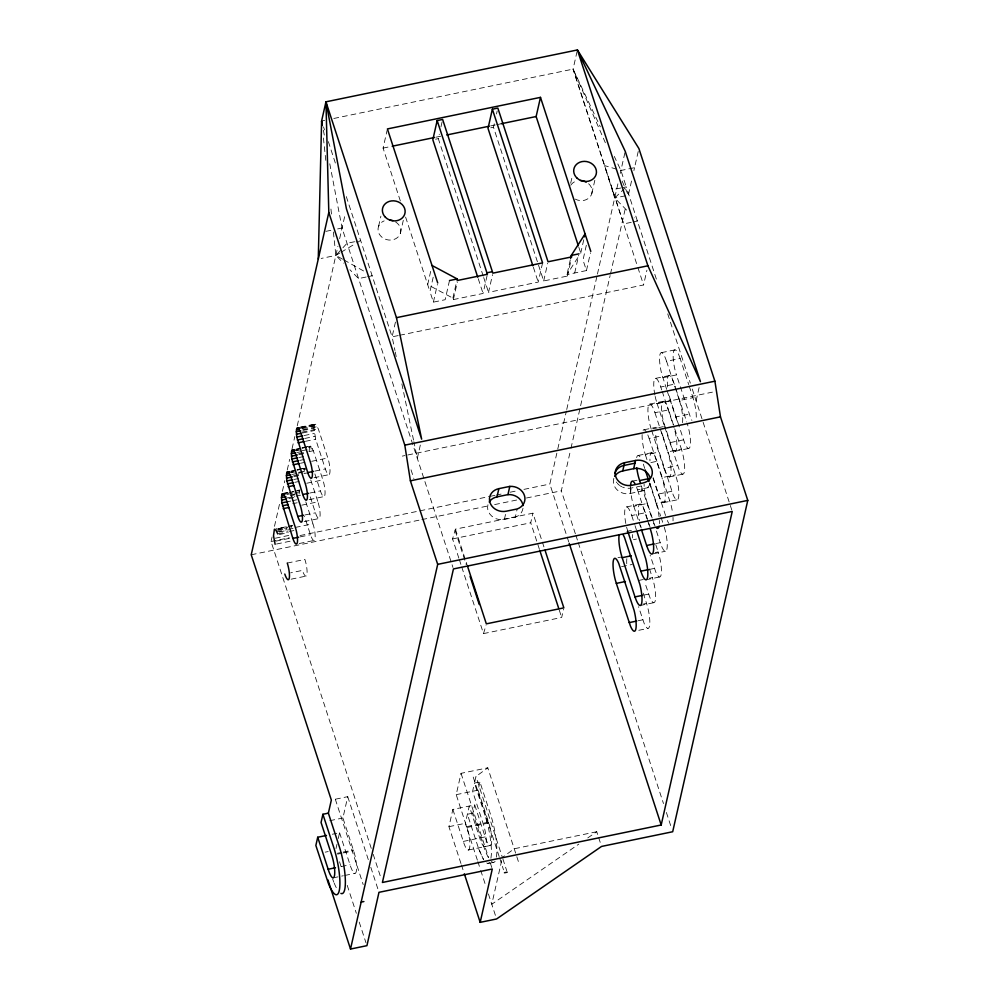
<?xml version="1.0" encoding="UTF-8"?>
<svg xmlns="http://www.w3.org/2000/svg" width="999" height="999" viewBox="0 0 999 999"><rect width="100%" height="100%" fill="white"/><g stroke="black" fill="none" stroke-linecap="round" stroke-linejoin="round"><path stroke-width="0.75" stroke-dasharray="5 3.75" d="M299.088 493.943L299.55 490.571L295.142 491.483M304.046 472.003L304.508 468.643L297.165 470.154M313.961 428.134L314.41 424.762L315.672 424.225L318.281 428.796L327.834 457.979A11.464 2.597 78.3 0 1 329.795 473.264A11.464 2.597 78.3 0 1 325.349 468.943L315.672 439.21L313.961 428.134L302.21 430.557M490.934 858.266L491.346 854.62A32.705 7.405 78.3 0 0 485.751 817.657L474.463 783.066L475.949 776.51L487.787 767.819L519.03 863.486M496.403 857.142L496.815 853.496A32.705 7.405 78.3 0 0 491.221 816.533L479.932 781.942L474.463 783.066L472.602 791.283L483.591 824.937A15.472 3.509 78.4 0 1 485.864 845.166A15.472 3.509 78.4 0 1 479.707 838.036L469.255 806.043L465.334 823.301L477.36 860.102M624.887 152.797L620.267 173.376M371.266 848.388L271.041 541.533L272.078 536.975M274.488 526.311L279.658 503.484M282.417 491.308L284.827 480.656M287.25 470.005L289.66 459.353M292.07 448.701L294.83 436.526M297.24 425.861L337.924 246.278M339.635 238.661L345.417 213.262M400.337 200.949L383.079 148.102L387.088 130.407M378.559 226.473L380.894 216.146M400.287 233.629L403.296 220.354M395.454 322.09L392.108 336.838L394.955 350.499M483.229 276.086L438.299 138.636L439.298 134.216M440.971 126.836L442.632 119.455M430.681 271.378L427.672 284.64L452.884 298.114L453.359 299.588L483.066 293.456L487.4 274.275M449.488 280.544L445.154 299.712L433.391 302.135L429.945 291.583L433.279 276.835M433.391 302.135L437.4 284.44M452.884 298.114L456.893 280.419M420.329 445.067L417.32 458.329L413.861 441.62M453.359 299.588L457.367 281.893M336.001 848.563L336.975 844.255M338.274 838.498L339.573 832.741L332.292 834.24M339.573 832.741L350.025 864.734A15.472 3.496 78.3 0 0 356.181 871.877A15.472 3.496 78.3 0 0 353.908 851.648L342.919 817.994L347.739 796.665L335.314 799.225L333.504 801.685M542.582 262.899L538.211 282.093L488.536 292.332L492.532 274.625M458.853 558.154L452.572 538.923L455.419 529.17L532.917 513.186L544.517 548.688M577.072 51.424L573.076 69.118L623.638 223.913L631.905 222.203M570.679 183.204L572.352 175.836M487.962 504.745A13.174 11.489 12.8 0 0 491.645 516.033A13.174 11.489 12.8 0 0 504.383 519.43L505.931 512.587M570.292 259.852L566.957 274.588L567.432 276.061L543.681 280.969L537.887 263.224M567.432 276.061L571.116 259.84M504.383 519.43L515.309 517.182L517.17 508.966M591.82 193.531L594.83 180.27M460.951 863.486L448.938 826.685L452.859 809.427L474.725 804.919L485.164 836.912A15.472 3.509 78.4 0 0 491.333 844.043A15.472 3.509 78.4 0 0 489.06 823.813L478.071 790.159L479.932 781.942M452.859 809.427L463.311 841.42A15.472 3.509 78.4 0 0 469.468 848.551A15.472 3.509 78.4 0 0 467.195 828.321L456.206 794.667L461.038 773.338L487.787 767.819M574.687 272.989L578.696 255.307M583.741 239.81L580.744 253.072L581.293 254.782M586.338 245.267L583.004 260.015L586.45 270.567L566.957 274.588L579.12 255.607M586.45 270.567L590.459 252.872M539.448 549.413L530.744 522.777L532.917 513.186M488.411 857.542A32.692 7.405 78.4 0 1 484.153 847.714L472.852 813.124L474.725 804.919M568.718 541.845L549.837 484.04L557.43 450.561M557.767 449.038L566.396 411.001M566.733 409.49L597.102 275.599M597.439 274.076L617.969 183.516M575.374 533.791L561.326 490.809L570.604 449.875M570.953 448.351L610.114 275.537M610.451 274.026L625.923 205.806M638.224 151.461L634.552 167.682L620.928 170.479L604.582 165.584L614.697 198.002L628.321 195.192L631.93 179.271M633.903 170.579L634.552 167.682M501.71 860.476L491.783 904.257L578.821 844.105M461.75 567.032L483.504 633.603L561.675 617.457L563.536 609.228M399.737 335.264L643.568 284.965L646.915 270.217M613.836 478.346A13.174 11.489 12.8 0 0 617.182 489.91A13.174 11.489 12.8 0 0 630.107 493.494L631.967 485.277M630.107 493.494L641.046 491.233L642.282 485.764L631.343 488.012A13.174 11.489 12.8 0 1 622.489 487.075M696.116 400.824L699.113 387.55M537.4 261.75L493.481 127.248L494.48 122.827M496.503 113.973L497.165 111.014M543.681 280.969L547.702 263.249M291.146 527.597L292.033 525.561L275.874 528.896M483.504 633.603L486.026 625.212M314.872 473.888L320.392 490.884A11.464 2.597 78.3 0 0 324.837 495.204A11.464 2.597 78.3 0 0 322.877 479.907L313.324 450.724L310.714 446.153L309.465 446.703L309.116 452.559M626.598 210.077L614.697 198.002L626.261 186.863L620.928 170.479L614.285 156.406M587.774 837.911L596.728 831.73L598.176 836.138M493.419 862.424L487.949 863.548L485.889 862.587L487.949 863.548L489.622 862.487M339.772 253.047L335.864 255.407L321.191 258.441M341.084 252.26L355.432 243.631M356.73 242.844L360.639 240.484L356.106 241.421M487.949 863.548L488.848 863.273M321.616 120.979L324.663 120.355M333.803 118.469L573.076 69.118L600.324 126.836M383.079 148.102L390.659 146.541M436.126 137.163L440.671 136.226M490.671 125.911L495.229 124.975M496.74 124.663L501.286 123.726M435.564 139.198L438.299 138.636M490.746 127.81L493.481 127.248M325.936 231.343L331.793 230.132M337.65 228.921L342.045 228.009L452.972 567.469M620.741 188.012L612.462 189.723L614.697 198.002M622.127 187.725L626.261 186.863L657.142 281.481M366.121 277.023L358.566 278.584L349.912 269.755M367.632 276.711L372.177 275.786L369.48 274.275M633.291 221.928L637.424 221.066L634.178 217.77M398.214 335.577L392.108 336.838L345.704 194.755M300.274 427.135L314.96 424.113M661.475 352.647L675.062 349.85M300.986 427.247L315.672 424.225M301.198 427.497L314.41 424.762M300.349 428.409L316.496 425.087M302.322 428.559L314.073 426.136M302.709 429.67L317.382 426.648M302.123 432.117L318.281 428.796M302.322 433.042L314.073 430.619M304.133 435.539L314.423 433.429M666.658 389.348L661.675 373.626A17.195 3.896 78.3 0 1 659.902 354.782A17.195 3.896 78.3 0 1 665.272 357.754L666.583 361.288L680.157 358.491L688.723 384.627M304.683 438.474L314.96 436.351M305.394 441.333L315.672 439.21M302.66 447.564L310.002 446.053M296.029 449.188L300.437 448.276M301.91 447.977L306.306 447.065M307.779 446.765L310.714 446.153M296.241 449.425L300.649 448.514M302.123 448.214L306.518 447.302M295.392 450.349L298.326 449.75M308.604 447.627L311.551 447.015M295.904 450.799L303.246 449.288M302.16 450.699L312.437 448.576M655.669 378.359L669.255 375.549M297.252 452.497L301.661 451.585M662.861 377.722L676.435 374.925L690.584 417.669A17.195 3.896 78.3 0 0 691.92 420.404M298.639 453.758L307.455 451.935M308.916 451.635L313.324 450.724M298.838 454.67L304.72 453.459M299.188 457.48L303.584 456.568M299.725 460.414L304.133 459.503M654.882 394.967A17.195 3.896 78.3 0 1 654.382 379.545A17.195 3.896 78.3 0 1 659.452 383.466L660.776 387L674.35 384.19L675.312 387.1M300.449 463.274L304.845 462.362M311.676 461.313L327.834 457.979M297.702 469.493L303.584 468.281M291.071 471.116L295.479 470.217M296.953 469.905L301.361 469.006M302.822 468.693L305.756 468.094M291.283 471.366L295.692 470.454M290.434 472.29L293.369 471.678M303.659 469.555L306.593 468.956M290.946 472.739L298.289 471.216M298.664 472.327L304.545 471.116M292.295 474.425L296.703 473.526M298.177 473.214L302.572 472.315M315.072 471.066L325.349 468.943M293.681 475.686L302.497 473.876M303.958 473.576L308.366 472.664M293.881 476.61L299.762 475.399M649.85 404.071L663.448 401.261M655.182 396.428A17.195 3.896 78.3 0 0 655.856 399.338L657.042 403.434L670.629 400.624L684.777 443.381A17.195 3.896 78.3 0 0 690.134 446.341A17.195 3.896 78.3 0 0 688.361 427.485L687.2 423.401M402.322 456.106L404.97 455.556M407.804 454.97L712.412 392.145M294.23 479.42L298.639 478.509M666.583 361.288L679.42 400.499L692.994 397.689L694.168 401.785A17.195 3.896 78.3 0 1 695.941 420.629M314.061 477.722L328.746 474.7M294.78 482.342L299.176 481.443M306.718 483.241L322.877 479.907M651.223 429.145L650.037 425.05A17.195 3.896 78.3 0 1 648.264 406.206A17.195 3.896 78.3 0 1 653.633 409.178L654.944 412.712L668.543 409.902L674.25 427.322M282.467 493.556L288.349 492.345M297.165 490.521L300.1 489.922M283.179 493.656L293.469 491.545M294.93 491.233L299.338 490.334M289.273 492.694L293.681 491.783M285.477 494.218L288.424 493.618M287.462 494.368L293.331 493.156M294.805 492.857L299.213 491.945M292.245 494.567L299.588 493.056M290.284 495.754L294.693 494.855M667.132 390.796L675.686 416.958L689.26 414.148M310.115 492.994L320.392 490.884M285.789 498.226L294.605 496.416M296.079 496.116L300.474 495.204M288.936 498.551L294.805 497.34M287.812 501.648L290.746 501.048M292.207 500.749L296.616 499.837M644.03 429.77L656.131 427.272M309.103 499.662L323.788 496.628M652.734 428.833L657.267 427.897M658.778 427.584L663.311 426.648M292.757 503.671L297.165 502.772M301.76 505.182L317.919 501.848A11.464 2.597 78.3 0 1 319.892 517.145A11.464 2.597 78.3 0 1 315.447 512.812L309.915 495.829M647.814 434.877L649.125 438.424L662.749 435.601L676.748 478.896A17.195 3.896 78.3 0 1 678.521 497.752A17.195 3.896 78.3 0 1 673.164 494.792L657.829 447.939A17.195 3.896 78.3 0 1 655.744 431.73M305.157 514.935L315.447 512.812M664.647 426.673L669.867 442.657L683.453 439.86M304.158 521.59L318.843 518.568M278.047 528.708L286.863 526.885M288.336 526.585L292.744 525.674M278.259 528.946L287.075 527.135M275.936 530.169L287.687 527.747M638.211 455.482L651.835 452.672M277.922 530.319L286.738 528.508M642.132 434.54A17.195 3.896 78.3 0 0 644.218 450.749L645.404 454.845L659.015 452.035M295.342 527.422L312.974 523.788A11.464 2.597 78.3 0 1 314.935 539.073A11.464 2.597 78.3 0 1 310.489 534.752L304.495 516.346M276.835 531.73L287.113 529.607M288.586 529.308L292.994 528.396M279.27 532.017L288.087 530.194M654.944 412.712L667.782 451.91L681.393 449.1L682.554 453.196A17.195 3.896 78.3 0 1 684.327 472.04A17.195 3.896 78.3 0 1 678.97 469.08L663.636 422.24A17.195 3.896 78.3 0 1 661.875 403.396A17.195 3.896 78.3 0 1 667.232 406.368L668.543 409.902M674.974 451.286L688.561 448.476M277.722 533.878L287.999 531.755M289.473 531.456L293.881 530.544M279.395 534.502L288.199 532.679M275.324 538.211L290.022 535.177M650.886 462.562L656.942 461.313L670.941 504.607A17.195 3.896 78.3 0 1 672.614 513.324M271.041 541.533L289.323 537.762M299.987 535.564L488.898 496.603M490.422 496.291L494.992 495.354M496.515 495.029L501.086 494.093M510.227 492.207L517.844 490.634M523.938 489.385L549.837 484.04M275.874 541.146L290.559 538.111M300.212 536.875L310.489 534.752M276.586 544.005L292.744 540.671M299.2 543.531L313.886 540.496M651.698 430.594L664.048 468.369L677.647 465.559M251.224 554.77L420.342 519.917M421.853 519.605L488.561 505.831M494.63 504.582L517.37 499.887M526.461 498.002L561.326 490.809M632.417 481.181L636.95 480.244M649.125 438.424L661.962 477.622L675.586 474.812M669.155 476.998L682.754 474.188M636.638 487.475L637.524 489.835L651.136 487.012L660.639 516.058M287.275 563.061L304.895 559.428A11.464 2.597 78.3 0 1 306.868 574.725A11.464 2.597 78.3 0 1 302.422 570.404L290.672 572.827M653.009 478.096L658.229 494.08L671.84 491.271M452.572 538.923L530.744 522.777M626.61 506.893L640.222 504.083M630.494 487.012A17.195 3.896 78.3 0 0 632.604 502.16L633.803 506.256L647.402 503.446L652.16 517.981M649.5 483.004L656.156 503.321L669.78 500.511M291.134 579.183L305.819 576.148M663.336 502.697L676.947 499.887M627.984 531.967L626.798 527.872A17.195 3.896 78.3 0 1 625.024 509.028A17.195 3.896 78.3 0 1 630.394 512L631.705 515.534L645.329 512.724L650.074 527.247M626.848 531.343L631.393 530.407M633.466 539.685L636.488 539.06M655.694 543.618L660.227 542.682L661.55 546.203A17.195 3.896 78.3 0 0 666.907 549.163A17.195 3.896 78.3 0 0 665.134 530.307L663.973 526.223M617.994 557.679L621.028 557.055M655.132 552.547L658.166 551.923L659.328 556.018A17.195 3.896 78.3 0 1 661.101 574.862A17.195 3.896 78.3 0 1 655.744 571.903L650.149 555.307M653.234 553.796L665.334 551.298M621.578 566.645L632.192 564.447M649.887 569.318L654.42 568.381M638.723 580.444L643.269 579.507M649.325 578.259L652.359 577.634L653.521 581.718A17.195 3.896 78.3 0 1 655.294 600.574A17.195 3.896 78.3 0 1 649.937 597.614L644.817 582.467M645.916 579.82L659.527 577.01M644.08 595.029L648.613 594.093M643.518 603.97L646.553 603.334L647.714 607.429A17.195 3.896 78.3 0 1 649.487 626.273A17.195 3.896 78.3 0 1 644.13 623.314L638.536 606.718M640.097 605.531L653.721 602.709M638.261 620.729L642.807 619.792M638.811 630.294L647.914 628.421M329.795 820.691L342.919 817.994M456.206 794.667L478.071 790.159M472.852 813.124L467.395 814.26L478.683 848.838L483.553 859.677L478.683 848.838M325.237 852.159L328.221 851.548M448.938 826.685L465.334 823.301M337.337 853.283L341.708 852.384M343.156 852.085L353.359 849.987M466.658 826.66L488.523 822.152M337.6 854.12L341.97 853.221M343.431 852.921L353.634 850.811M466.92 827.497L488.786 822.989M341.283 866.545L350.025 864.734M463.311 841.42L485.164 836.912M333.092 877.871L343.294 875.761M344.755 875.461L354.957 873.363M468.231 850.037L490.097 845.529M596.728 831.73L514.235 848.763L502.385 857.454L475.949 776.51M354.595 241.733L347.028 243.281L335.864 255.407L343.431 263.137M342.582 259.178L335.864 255.407L333.241 230.682M343.931 259.94L364.098 271.253M605.357 142.782L573.076 69.118L637.399 266.071M622.115 181.031L628.321 195.192M675.686 416.958L676.997 420.479A17.195 3.896 78.3 0 0 678.346 423.201M669.867 442.657L671.191 446.191A17.195 3.896 78.3 0 0 676.548 449.138A17.195 3.896 78.3 0 0 674.775 430.294L673.613 426.198M664.048 468.369L665.359 471.89A17.195 3.896 78.3 0 0 670.729 474.85A17.195 3.896 78.3 0 0 668.955 456.006L667.782 451.91M658.229 494.08L659.552 497.602A17.195 3.896 78.3 0 0 664.909 500.561A17.195 3.896 78.3 0 0 663.136 481.705L661.962 477.622M680.157 358.491L678.845 354.957A17.195 3.896 78.3 0 0 673.488 351.985A17.195 3.896 78.3 0 0 675.249 370.829L676.435 374.925M674.35 384.19L673.039 380.656A17.195 3.896 78.3 0 0 667.769 387.812M661.425 432.067L662.749 435.601M656.942 461.313L655.619 457.779A17.195 3.896 78.3 0 0 649.974 460.889M649.812 483.479L651.136 487.012M645.329 512.724L644.005 509.19A17.195 3.896 78.3 0 0 638.935 505.269A17.195 3.896 78.3 0 0 639.435 520.691M332.617 878.92L333.816 882.167M667.732 313.898L690.346 383.141M692.27 389.036L731.768 509.965M689.198 386.076L692.994 397.689M637.874 267.52L643.568 284.965M675.786 388.549L686.713 421.953M674.725 428.783L681.393 449.1M660.776 387L661.725 389.91M662.2 391.358L673.126 424.75M657.042 403.434L664.173 425.224M578.821 247.203L580.257 251.611M653.209 477.747L665.559 515.521M645.404 454.845L647.302 460.664M661.113 517.507L663.024 523.314M643.319 464.123L644.742 468.481M652.634 519.43L654.532 525.237M656.43 531.056L660.227 542.682M641.495 486.363L651.947 518.331M655.781 544.667L658.166 551.923M637.524 489.835L647.027 518.868M647.502 520.317L649.887 527.584M633.803 506.256L638.548 520.791M639.023 522.24L640.921 528.046M649.5 568.918L652.359 577.634M631.705 515.534L634.565 524.25M635.039 525.699L636.463 530.057M643.219 593.169L646.553 603.334M533.391 267.307L538.211 282.093M575.849 535.277L577.784 541.208M578.271 542.682L663.486 803.583M666.395 812.474L671.715 828.783M483.703 277.56L488.536 292.332M478.234 278.684L483.066 293.456M559.253 610.064L561.675 617.457M405.619 217.108L429.945 291.583M598.651 837.612L600.574 843.493M455.419 529.17L467.008 564.672M323.539 126.885L324.5 129.833M328.359 141.646L336.064 165.247M455.107 530.531L466.221 564.56M459.34 559.627L461.276 565.546M411.026 469.817L413.873 478.533M502.872 858.928L506.718 870.703M473.214 777.072L499.175 856.555M499.662 858.016L503.496 869.792M485.751 817.657L488.086 824.762M461.038 773.338L488.436 857.229M490.359 863.111L491.795 867.532M477.834 861.575L480.244 868.93M480.719 870.404L485.526 885.114M488.411 893.955L495.629 916.021M461.438 864.959L463.836 872.314M310.751 479.957L317.919 501.848M305.806 501.898L312.974 523.788M373.201 854.32L380.944 878.034M347.739 796.665L368.406 859.952M370.816 867.307L378.983 892.319M335.314 799.225L363.199 884.59M339.523 861.775L341.92 869.142M347.215 885.326L356.343 913.286M359.228 922.127L365.959 942.731M670.629 400.624L669.442 396.528A17.195 3.896 78.3 0 1 668.468 392.157M647.402 503.446L646.216 499.35A17.195 3.896 78.3 0 1 644.105 484.203M640.409 525.062L641.208 527.784M679.42 400.499L680.594 404.583A17.195 3.896 78.3 0 1 682.354 423.439M656.156 503.321L657.33 507.417A17.195 3.896 78.3 0 1 659.415 523.638M395.267 352.023L396.216 356.581M401.885 383.916L413.536 440.109M323.364 130.157L324.525 136.276M329.782 163.799L342.045 228.009M323.414 137.974L325.874 161.151M330.944 209.053L331.606 215.235M668.706 523.226A17.195 3.896 78.3 0 1 667.357 520.491M673.001 517.37A17.195 3.896 78.3 0 1 673.026 520.829M655.082 526.036A17.195 3.896 78.3 0 1 653.733 523.314M336.263 887.636A32.692 7.393 78.3 0 1 333.816 882.167M650.087 483.354A13.174 11.489 12.8 0 1 641.046 491.233M636.638 457.617A17.195 3.896 78.3 0 1 640.659 457.867M643.094 430.282A17.195 3.896 78.3 0 1 646.465 432.155M632.554 537.999A17.195 3.896 78.3 0 1 632.517 534.552M626.748 563.711A17.195 3.896 78.3 0 1 627.035 557.629M588.623 183.729A11.464 9.99 12.8 0 1 589.947 196.99A11.464 9.99 12.8 0 1 575.287 199.113M570.754 185.24A11.464 9.99 12.8 0 1 574.825 181.693M621.74 486.725A13.174 11.489 12.8 0 1 620.317 485.914M619.655 485.452A13.174 11.489 12.8 0 1 617.332 483.291M616.845 482.679A13.174 11.489 12.8 0 1 616.395 482.042M523.001 508.291A13.312 11.601 12.7 0 1 515.309 517.182M395.529 221.89A11.464 9.99 12.8 0 1 397.827 237.263A11.464 9.99 12.8 0 1 380.394 235.702A11.464 9.99 12.8 0 1 384.153 220.866M495.092 861.363A32.692 7.405 78.4 0 1 491.358 861.463"/><path stroke-width="1.5" d="M340.896 893.406A32.692 7.393 78.3 0 0 345.342 880.244A32.692 7.393 78.3 0 0 339.672 847.739L328.371 813.149L331.343 800.049L251.224 554.77L318.269 259.041L321.616 120.979L325.949 101.823L577.41 49.95L638.885 148.501L714.897 381.193L720.479 416.845L747.776 500.399L672.689 831.742L601.535 846.44L496.59 918.968L480.182 922.352L464.323 873.788M281.468 497.577L281.93 494.205L283.179 493.656L285.789 498.226L295.342 527.422A11.464 2.597 78.3 0 1 297.315 542.707A11.464 2.597 78.3 0 1 292.869 538.386L281.93 502.859L281.468 497.577L285.876 496.665M286.426 475.636L286.888 472.277L288.137 471.728L290.746 476.298L300.299 505.482A11.464 2.597 78.3 0 1 302.26 520.779A11.464 2.597 78.3 0 1 297.814 516.446L286.888 480.931L286.426 475.636L290.834 474.737M291.383 453.708L291.833 450.337L293.094 449.787L295.704 454.358L305.257 483.541A11.464 2.597 78.3 0 1 307.217 498.838A11.464 2.597 78.3 0 1 302.772 494.517L291.845 458.991L291.383 453.708L295.779 452.797M296.328 431.768L296.79 428.396L298.052 427.859L300.662 432.43L310.214 461.613A11.464 2.597 78.3 0 1 312.175 476.898A11.464 2.597 78.3 0 1 307.729 472.577L296.79 437.062L296.328 431.768L300.736 430.856M318.269 259.041L328.808 212.462L325.949 101.823L396.453 317.67L421.653 439.16L346.428 208.828L325.949 101.823M584.415 236.863L585.077 233.903L571.303 255.419L571.778 256.893L548.039 261.775L497.839 108.067L492.37 109.191L542.582 262.899L492.869 273.152L442.632 119.455L437.162 120.579L432.829 139.76L477.759 277.198M326.461 835.451L317.719 837.249L315.859 845.466L328.346 883.291A32.692 7.393 78.3 0 0 339.448 889.659A32.692 7.393 78.3 0 0 334.203 848.875L322.902 814.285L328.371 813.149M322.902 814.285L321.054 822.489L332.043 856.155A15.472 3.496 78.3 0 1 334.315 876.385A15.472 3.496 78.3 0 1 328.159 869.242L317.719 837.249M578.334 245.729L536.138 116.533L540.484 97.365L387.412 128.933L437.724 282.967M480.182 922.352L492.282 869.005L378.983 892.319L366.92 945.666L350.512 949.05L437.699 564.36L410.389 480.806L404.807 445.154L328.808 212.462M489.198 501.998A13.174 11.489 12.8 0 1 497.015 496.865L498.863 488.648L509.802 486.401A13.312 11.601 12.7 0 1 524.425 495.417A13.312 11.601 12.7 0 1 517.17 508.966L506.243 511.213A13.174 11.489 12.8 0 1 489.985 502.522A13.174 11.489 12.8 0 1 498.863 488.648M497.015 496.865L507.942 494.617L509.802 486.401M570.629 258.366L571.303 255.419L579.033 253.833M614.735 476.373A13.174 11.489 12.8 0 1 622.739 470.929L624.6 462.712L635.526 460.464A13.174 11.489 12.8 0 1 651.785 469.143A13.174 11.489 12.8 0 1 642.906 483.029L631.967 485.277A13.174 11.489 12.8 0 1 615.709 476.585A13.174 11.489 12.8 0 1 624.6 462.712M622.739 470.929L633.678 468.668L635.526 460.464M661.188 824.987L732.242 511.438L453.446 568.943L382.405 882.479L661.188 824.987L569.205 543.331M492.37 109.191L488.012 128.384L532.904 265.834M392.17 146.229L434.602 137.475M446.728 134.977L489.16 126.224M501.286 123.726L536.138 116.533M449.488 280.544L457.23 278.946L457.704 280.419L487.4 274.275L437.162 120.579M486.925 272.802L492.382 271.678M396.453 317.67L647.914 265.796L700.449 381.655L625.224 151.324L577.41 49.95L647.914 265.796M296.79 428.396L299.725 427.797M296.453 429.77L299.388 429.17M296.453 434.253L300.861 433.341M296.79 437.062L302.672 435.851M297.34 439.985L303.221 438.773M298.052 442.844L303.933 441.633M291.833 450.337L294.78 449.725M291.496 451.71L294.43 451.098M291.496 456.193L297.377 454.982M291.845 458.991L297.714 457.779M292.382 461.925L298.264 460.714M293.107 464.785L298.976 463.573M404.807 445.154L714.897 381.193M286.888 472.277L289.822 471.665M286.538 473.638L289.473 473.039M307.729 472.577L313.599 471.366M286.538 478.121L292.42 476.91M286.888 480.931L292.757 479.72M287.437 483.866L293.306 482.654M288.149 486.713L294.018 485.514M281.93 494.205L284.865 493.606M281.581 495.579L284.528 494.98M302.772 494.517L308.654 493.306M281.581 500.062L285.989 499.15M281.93 502.859L287.812 501.648M282.48 505.794L288.349 504.582M410.389 480.806L720.479 416.845M283.192 508.653L289.061 507.442M297.814 516.446L303.696 515.234M634.902 463.199L623.975 465.447A13.174 11.489 12.8 0 0 614.872 473.563M292.869 538.386L298.738 537.175M636.738 467.732A17.195 3.896 78.3 0 0 638.411 476.461L639.597 480.556L648.676 478.683M437.699 564.36L747.776 500.399M641.395 529.507L646.615 545.491L654.183 543.931M619.218 534.74A17.195 3.896 78.3 0 0 620.978 553.583L622.165 557.679L631.256 555.794M627.984 531.967L640.809 571.191L648.376 569.63M616.333 583.379L630.469 626.136A17.195 3.896 78.3 0 0 635.839 629.095A17.195 3.896 78.3 0 0 634.065 610.252L618.743 563.424A17.195 3.896 78.3 0 0 613.374 560.451A17.195 3.896 78.3 0 0 615.147 579.295L616.333 583.379L625.436 581.505M622.165 557.679L634.989 596.903L642.557 595.342M629.158 622.614L636.738 621.053M328.159 869.242L335.452 867.744M361.163 902.109L363.898 901.548M504.458 872.739L507.192 872.177M432.018 265.472L457.23 278.946M277.722 533.878L275.936 530.169L274.4 529.208L273.514 535.714L275.125 544.305M646.615 545.491L647.939 549.013A17.195 3.896 78.3 0 0 653.296 551.972A17.195 3.896 78.3 0 0 651.523 533.116L650.361 529.033M640.809 571.191L642.132 574.725A17.195 3.896 78.3 0 0 647.489 577.672A17.195 3.896 78.3 0 0 645.716 558.828L636.937 531.505M634.989 596.903L636.313 600.424A17.195 3.896 78.3 0 0 641.67 603.384A17.195 3.896 78.3 0 0 639.897 584.54L624.575 537.712A17.195 3.896 78.3 0 0 623.226 534.977M540.484 97.365L590.796 251.398M645.217 469.93L649.025 481.543M639.597 480.556L640.546 483.466M545.004 550.162L563.848 607.867L486.338 623.851L467.495 566.146M539.935 550.886L558.778 608.578M470.092 576.398L479.27 604.507M327.922 879.882L350.512 949.05M322.19 124.038L321.616 120.979L322.103 125.624M287.275 563.061A11.464 2.597 78.3 0 1 289.235 578.359A11.464 2.597 78.3 0 1 284.79 574.038M633.678 468.668A13.174 11.489 12.8 0 1 649.937 477.36M659.09 526.261A17.195 3.896 78.3 0 1 656.368 527.772M630.519 485.951A17.195 3.896 78.3 0 1 634.865 483.566M580.481 180.519A11.464 9.99 12.8 0 1 586.213 182.055M507.942 494.617A13.312 11.601 12.7 0 1 523.014 505.619M389.91 220.03A11.464 9.99 12.8 0 1 392.832 220.642M577.222 178.284A11.464 9.99 12.8 0 0 596.153 174.375A11.464 9.99 12.8 0 0 581.88 161.613A11.464 9.99 12.8 0 0 577.222 178.284M385.377 217.233A11.464 9.99 12.8 0 0 404.632 214.448A11.464 9.99 12.8 0 0 391.283 200.936A11.464 9.99 12.8 0 0 385.377 217.233"/></g></svg>
